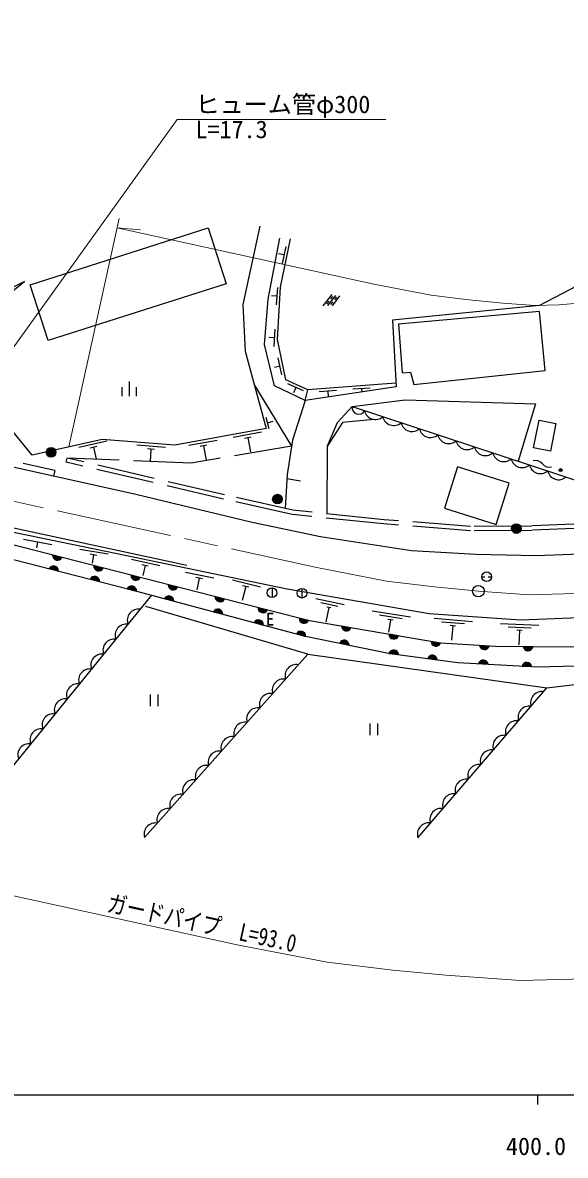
# Model space of a CAD drawing. Units: millimetres at full size, sheet at 1:1000; details may follow other scales. Extents: x 40000 to 680000, y 20000 to 380000.
# Drawn here: x 414581 to 470887, y 198715 to 316251 of the extents above; entities that cross this region are included whole.
import ezdxf
from ezdxf.enums import TextEntityAlignment as Align

# ---------------------------------------------------------------- set-up
doc = ezdxf.new("R2010")
doc.units = ezdxf.units.MM
doc.header["$LTSCALE"] = 1000
doc.linetypes.add('CHAIN', pattern=[18.5, 12, -1.5, 3.5, -1.5])
doc.linetypes.add('DASHED', pattern=[7.5, 6, -1.5])
for name, color, linetype, lineweight in [('M-BGD', 7, 'Continuous', 25), ('M-BMK', 2, 'CHAIN', 13), ('M-BMK-ROW', 30, 'Continuous', 25), ('M-BMK-SRVR', 3, 'Continuous', 25), ('M-STR-HTXT', 7, 'Continuous', 13), ('M-TTL-BAND', 7, 'Continuous', 25)]:
    doc.layers.add(name, color=color, linetype=linetype, lineweight=lineweight)
doc.styles.add('ＭＳ ゴシック', font='')
doc.styles.get('ＭＳ ゴシック').set_extended_font_data('MS Gothic')

msp = doc.modelspace()

# ---------------------------------------------------------------- hatches: boundary and pattern name
at = {"layer": 'M-BGD'}
for points in [[(417034, 271671, -1), (418034, 271671, -1)], [(470255, 269873, -0.41421), (470446, 269966, -0.41421), (470539, 269775, -1)], [(440518, 266807, -1), (441518, 266807, -1)], [(465310, 263753, -1), (466310, 263753, -1)], [(418644, 260747, -0.82183), (417684, 260992)], [(417325, 259594, -0.82183), (418285, 259348)], [(422922, 259655, -0.82183), (421962, 259900)], [(421602, 258497, -0.82183), (422562, 258251)], [(426773, 258672, -0.82183), (425813, 258918)], [(425438, 257515, -0.82183), (426395, 257259)], [(430651, 257682, -0.82183), (429691, 257928)], [(429304, 256480, -0.82183), (430261, 256224)], [(435508, 256440, -0.82183), (434548, 256685)], [(434379, 255123, -0.82183), (435337, 254866)], [(439964, 255300, -0.82183), (439005, 255546)], [(438590, 253996, -0.82183), (439547, 253740)], [(444240, 254207, -0.82183), (443280, 254452)], [(442980, 252822, -0.82183), (443937, 252566)], [(448644, 253450, -0.82183), (447668, 253616)], [(453565, 252614, -0.82183), (452588, 252780)], [(447473, 251857, -0.82183), (448444, 251660)], [(457929, 251872, -0.82183), (456952, 252038)], [(462984, 251564, -0.82183), (461995, 251624)], [(452586, 250807, -0.82183), (453568, 250676)], [(456610, 250271, -0.82183), (457593, 250140)], [(467506, 251483, -0.82183), (466515, 251494)], [(461880, 249736, -0.82183), (462869, 249681)], [(466403, 249485, -0.82183), (467392, 249430)]]:
    msp.add_hatch(color=256, dxfattribs=at).paths.add_polyline_path(points)

# ---------------------------------------------------------------- linework, layer by layer
for p, q in [((441542, 291267), (441905, 293031)), ((441724, 292149), (441136, 292270)), ((440933, 286977), (441040, 288773)), ((445754, 286856), (446702, 288030)), ((440986, 287875), (440388, 287911)), ((446151, 287076), (446369, 287346)), ((446238, 286886), (447067, 287941)), ((446556, 287578), (446773, 287848)), ((446567, 287019), (446784, 287288)), ((446722, 286876), (447491, 287892)), ((446964, 287511), (447182, 287781)), ((440728, 283531), (440129, 283566)), ((440675, 282632), (440781, 284429)), ((441465, 279719), (441100, 281481)), ((441283, 280600), (440695, 280478)), ((425655, 277510), (425655, 279010)), ((438580, 278747), (442483, 272316)), ((443735, 278036), (442088, 278765)), ((424905, 277510), (424905, 278410)), ((426405, 277510), (426405, 278410)), ((442911, 278401), (442669, 277852)), ((443908, 277050), (444183, 278166)), ((447147, 278083), (445352, 277951)), ((446250, 278017), (446294, 277418)), ((450632, 278338), (448837, 278206)), ((449735, 278272), (449760, 277927)), ((448773, 276406), (482353, 265365)), ((439823, 275309), (440137, 274151)), ((439980, 274730), (440559, 274887)), ((423331, 272808), (420404, 272150)), ((434758, 272899), (431807, 272358)), ((439359, 273744), (436408, 273202)), ((438282, 273241), (437593, 273115)), ((437938, 273178), (438208, 271703)), ((422275, 272263), (421592, 272110)), ((421933, 272186), (422212, 270946)), ((429413, 272176), (426423, 272413)), ((428243, 271968), (427545, 272023)), ((427894, 271996), (427794, 270725)), ((433681, 272397), (432992, 272270)), ((433337, 272334), (433607, 270858)), ((419092, 270627), (419194, 271066)), ((417914, 269773), (417784, 269187)), ((442003, 268943), (443394, 268707)), ((417603, 262049), (414655, 262608)), ((416129, 262328), (416017, 261739)), ((418644, 260747), (417684, 260992)), ((423470, 261081), (420510, 261571)), ((422287, 260973), (421596, 261087)), ((421941, 261030), (421797, 260157)), ((422922, 259655), (421962, 259900)), ((428808, 259891), (425880, 260544)), ((427620, 259849), (426937, 260001)), ((427279, 259925), (427050, 258899)), ((417325, 259594), (418285, 259348)), ((426773, 258672), (425813, 258918)), ((434417, 258616), (431474, 259199)), ((433230, 258545), (432544, 258681)), ((432887, 258613), (432647, 257403)), ((462219, 258753), (462544, 258753)), ((462894, 258753), (463219, 258753)), ((421602, 258497), (422562, 258251)), ((425438, 257515), (426395, 257259)), ((430651, 257682), (429691, 257928)), ((439253, 257673), (436341, 258394)), ((437725, 257742), (437364, 256286)), ((438064, 257658), (437385, 257827)), ((440452, 257595), (440452, 256595)), ((443560, 257549), (443560, 256549)), ((427964, 256839), (411625, 236764)), ((429304, 256480), (430261, 256224)), ((435508, 256440), (434548, 256685)), ((447933, 255855), (444992, 256447)), ((444155, 250704), (427349, 255671)), ((434379, 255123), (435337, 254866)), ((439964, 255300), (439005, 255546)), ((447286, 255679), (445521, 256035)), ((446344, 255563), (446048, 254092)), ((446550, 255521), (446138, 255604)), ((454807, 254568), (450852, 255168)), ((438590, 253996), (439547, 253740)), ((444240, 254207), (443280, 254452)), ((453971, 254391), (451598, 254751)), ((453016, 254233), (452462, 254317)), ((452739, 254275), (452545, 252992)), ((461253, 254090), (457266, 254418)), ((460431, 253856), (458039, 254053)), ((442980, 252822), (443937, 252566)), ((448644, 253450), (447668, 253616)), ((453565, 252614), (452588, 252780)), ((459489, 253633), (458931, 253679)), ((459210, 253656), (459087, 252161)), ((468150, 253687), (464154, 253874)), ((467336, 253425), (464939, 253537)), ((466403, 253168), (465844, 253194)), ((466124, 253181), (466054, 251683)), ((447473, 251857), (448444, 251660)), ((457929, 251872), (456952, 252038)), ((462984, 251564), (461995, 251624)), ((427232, 231688), (444155, 250704)), ((452586, 250807), (453568, 250676)), ((467506, 251483), (466515, 251494)), ((456610, 250271), (457593, 250140)), ((461880, 249736), (462869, 249681)), ((466403, 249485), (467392, 249430)), ((455593, 231674), (468983, 247221)), ((427815, 246536), (427815, 245336)), ((428615, 246536), (428615, 245336)), ((450608, 243524), (450608, 242324)), ((451408, 243524), (451408, 242324))]:
    msp.add_line(p, q, dxfattribs=at)
at = {"layer": 'M-BGD', "linetype": 'DASHED'}
msp.add_line((417914, 269773), (414620, 270506), dxfattribs=at)
at = {"layer": 'M-BGD'}
for points in [[(439179, 295150), (437411, 287006), (437651, 282172), (439830, 274135), (430379, 272401), (422818, 273000), (415583, 271375), (411143, 276761), (410796, 283441), (411502, 286797), (414767, 289382)], [(453326, 278462), (443908, 277050), (440727, 278568), (439669, 282857), (440053, 287564), (441270, 293896)], [(453307, 278835), (444183, 278166), (441883, 279184), (441018, 283356), (441342, 288806), (442376, 293829)], [(414767, 289382), (411449, 287771), (408688, 284438), (408516, 275376), (413105, 270228)], [(481534, 287824), (479053, 289046), (472893, 289366), (468192, 286887), (452968, 285362), (453326, 278462)], [(509632, 270673), (499211, 266388), (493583, 264374), (489178, 263202), (485189, 262296), (480768, 261607), (476097, 261220), (467853, 260910), (461606, 261049), (454935, 261455), (445469, 262901), (438377, 264382), (426338, 267284), (413105, 270228), (405675, 271868), (389859, 275428), (379020, 277814), (364046, 281106), (348220, 284693), (335493, 287431)], [(443908, 277050), (442575, 272916), (442027, 269349), (441826, 265840)], [(446192, 265290), (446214, 272352), (447261, 274766), (448773, 276406), (454257, 277106), (467802, 276701), (465980, 270749)], [(451029, 275083), (447761, 274749), (446214, 272352)], [(494541, 257575), (479241, 254772), (466269, 254248), (456765, 254900), (442016, 257467), (431674, 259606), (425389, 260939), (411776, 263715), (401930, 265701), (398814, 257925), (393301, 244274), (392441, 244502), (389461, 242536), (386234, 240684), (384160, 239938), (382099, 239309), (378945, 238670), (377491, 238537)], [(486684, 252749), (479085, 251886), (471442, 251443), (463657, 251523), (457929, 251872), (444342, 254181), (430032, 257841), (411642, 262535), (401680, 265078)], [(403232, 263206), (425486, 257502), (443750, 252616), (452711, 250790), (459742, 249854), (467989, 249397), (477293, 249654), (485691, 250624)], [(444155, 250704), (468983, 247221), (486096, 249264), (492213, 243657), (482472, 232371)]]:
    msp.add_lwpolyline(points, dxfattribs=at)
for points in [[(417222, 283262), (415370, 289062), (433837, 294959), (435689, 289159)], [(468779, 280139), (468216, 286288), (453585, 284948), (453967, 279929), (454831, 279994), (455167, 278699)], [(467594, 272136), (468179, 274998), (469916, 274643), (469331, 271781)], [(459694, 270161), (458336, 265883), (463702, 264180), (465060, 268458)]]:
    msp.add_lwpolyline(points, close=True, dxfattribs=at)
at = {"layer": 'M-BGD', "linetype": 'DASHED'}
for points in [[(516923, 275313), (513744, 275048), (498368, 269026), (492355, 266575), (482911, 265071), (473479, 264288), (467420, 264020), (461057, 263957), (452077, 264677), (442619, 265662), (435532, 267251), (419194, 271066)], [(517047, 274871), (513847, 274605), (498535, 268608), (492477, 266139), (482965, 264624), (473507, 263839), (467432, 263570), (461041, 263507), (452036, 264229), (442546, 265217), (435431, 266813), (419092, 270627)], [(442483, 272316), (432077, 270555), (419194, 271066)]]:
    msp.add_lwpolyline(points, dxfattribs=at)
at = {"layer": 'M-BGD'}
for centre, radius in [((417534, 271671), 500), ((470397, 269824), 150), ((441018, 266807), 500), ((465810, 263753), 500), ((462719, 258753), 500), ((440452, 257095), 500), ((443560, 257049), 500)]:
    msp.add_circle(centre, radius, dxfattribs=at)
for centre, radius, start, end in [((449449, 276302), 683, 171.20791, 332.39089), ((451188, 276232), 1160, 192.28459, 311.31421), ((453088, 275607), 1160, 192.28459, 311.31421), ((454988, 274983), 1160, 192.28459, 311.31421), ((456888, 274358), 1160, 192.28459, 311.31421), ((458788, 273733), 1160, 192.28459, 311.31421), ((460688, 273109), 1160, 192.28459, 311.31421), ((462588, 272484), 1160, 192.28459, 311.31421), ((464488, 271859), 1160, 192.28459, 311.31421), ((466388, 271235), 1160, 192.28459, 311.31421), ((468288, 270610), 1160, 192.28459, 311.31421), ((467786, 269919), 908, 37.65141, 104.44839), ((469225, 271028), 908, 217.65148, 284.44845), ((470188, 269985), 1160, 192.28459, 311.31421), ((418188, 260965), 505, 176.85211, 334.51031), ((417781, 259376), 505, 356.79261, 154.4508), ((422466, 259873), 505, 176.85211, 334.51031), ((422058, 258279), 505, 356.79261, 154.4508), ((426317, 258890), 505, 176.85211, 334.51031), ((425891, 257292), 505, 356.19438, 153.85257), ((430196, 257900), 505, 176.82386, 334.48205), ((429757, 256258), 505, 356.19438, 153.85257), ((435052, 256658), 505, 176.82386, 334.48205), ((426600, 254231), 1160, 81.34375, 200.37337), ((434833, 254900), 505, 356.19438, 153.85257), ((439509, 255518), 505, 176.82386, 334.48205), ((439043, 253774), 505, 356.19438, 153.85257), ((443785, 254424), 505, 176.82386, 334.48205), ((425338, 252680), 1160, 81.34375, 200.37337), ((443434, 252599), 505, 356.19438, 153.85257), ((448172, 253629), 505, 181.52926, 339.18745), ((453093, 252793), 505, 181.52926, 339.18745), ((424075, 251129), 1160, 81.34375, 200.37337), ((447939, 251663), 505, 359.65596, 157.31415), ((457457, 252052), 505, 181.52926, 339.18745), ((462496, 251692), 505, 187.67891, 345.3371), ((422813, 249577), 1160, 81.34375, 200.37337), ((453064, 250645), 505, 3.58644, 161.24463), ((457089, 250109), 505, 3.58644, 161.24463), ((467011, 251586), 505, 190.58656, 348.24475), ((421550, 248026), 1160, 81.34375, 200.37337), ((442962, 248479), 1160, 78.81848, 197.84811), ((462369, 249610), 505, 8.00014, 165.65833), ((466892, 249360), 505, 8.00014, 165.65833), ((441633, 246985), 1160, 78.81848, 197.84811), ((420288, 246475), 1160, 81.34375, 200.37337), ((468438, 245686), 1160, 79.74822, 198.77785), ((419025, 244924), 1160, 81.34375, 200.37337), ((440303, 245491), 1160, 78.81848, 197.84811), ((417763, 243373), 1160, 81.34375, 200.37337), ((438974, 243996), 1160, 78.81848, 197.84811), ((467133, 244171), 1160, 79.74822, 198.77785), ((437644, 242502), 1160, 78.81848, 197.84811), ((465828, 242655), 1160, 79.74822, 198.77785), ((416500, 241822), 1160, 81.34375, 200.37337), ((436314, 241008), 1160, 78.81848, 197.84811), ((464522, 241140), 1160, 79.74822, 198.77785), ((415238, 240270), 1160, 81.34375, 200.37337), ((434985, 239514), 1160, 78.81848, 197.84811), ((463217, 239624), 1160, 79.74822, 198.77785), ((433655, 238020), 1160, 78.81848, 197.84811), ((461912, 238109), 1160, 79.74822, 198.77785), ((432326, 236526), 1160, 78.81848, 197.84811), ((460607, 236594), 1160, 79.74822, 198.77785), ((430996, 235032), 1160, 78.81848, 197.84811), ((459302, 235078), 1160, 79.74822, 198.77785), ((429666, 233538), 1160, 78.81848, 197.84811), ((457997, 233563), 1160, 79.74822, 198.77785), ((428337, 232044), 1160, 78.81848, 197.84811), ((456691, 232047), 1160, 79.74822, 198.77785)]:
    msp.add_arc(centre, radius, start, end, dxfattribs=at)
at = {"layer": 'M-BMK'}
msp.add_lwpolyline([(266708, 299375), (363972, 277476), (444932, 259735), (452346, 258294), (457309, 257709), (461860, 257256), (467087, 256886), (471955, 257024), (477157, 257476), (482897, 258270), (490671, 259842), (499917, 262789), (506462, 265379), (554659, 289979)], dxfattribs=at)
at = {"layer": 'M-BMK-ROW'}
msp.add_lwpolyline([(369205, 234291), (372746, 238854), (375437, 239009), (378351, 239697), (382718, 241074), (386250, 242637), (389830, 244815), (391972, 246968), (393338, 248925), (400933, 266547), (431629, 259959)], dxfattribs=at)
at = {"layer": 'M-BMK-SRVR'}
msp.add_circle((461860, 257256), 600, dxfattribs=at)
at = {"layer": 'M-STR-HTXT'}
for p, q in [((419386, 272229), (424580, 295930)), ((424366, 294954), (426814, 294767))]:
    msp.add_line(p, q, dxfattribs=at)
for points in [[(424366, 294954), (451006, 289116), (456971, 287956), (460550, 287534), (464403, 287151), (467723, 286916), (470230, 286987), (473801, 287298), (477866, 287860), (483120, 288922), (489830, 291061), (494095, 292749), (540142, 316251)], [(407211, 273649), (430615, 306212), (452265, 306212)], [(394809, 229770), (436832, 220561), (446178, 218744), (452987, 217941), (458470, 217396), (466239, 216847), (474255, 217073), (481632, 217715), (489605, 218817), (500738, 221068), (503000, 221789)]]:
    msp.add_lwpolyline(points, dxfattribs=at)
at = {"layer": 'M-TTL-BAND'}
for p, q in [((40000, 205000), (579000, 205000)), ((468000, 205000), (468000, 204000))]:
    msp.add_line(p, q, dxfattribs=at)

# ---------------------------------------------------------------- texts
at = {"layer": 'M-BGD', "style": 'ＭＳ ゴシック'}
msp.add_text('E', height=1320, dxfattribs=at).set_placement((439803, 254354), align=Align.MIDDLE_LEFT)
at = {"layer": 'M-STR-HTXT', "style": 'ＭＳ ゴシック'}
for s, p in [('ヒューム管φ300', (432515, 306312)), ('L=17.3', (432515, 303712))]:
    msp.add_text(s, height=1833, dxfattribs=at).set_placement(p, align=Align.BOTTOM_LEFT)
at = {"layer": 'M-STR-HTXT', "style": 'ＭＳ ゴシック', "width": 0.8}
msp.add_text('ガードパイプ\u3000L=93.0', height=1833, rotation=347.64, dxfattribs=at).set_placement((432877, 221375), align=Align.BOTTOM_CENTER)
at = {"layer": 'M-TTL-BAND', "style": 'ＭＳ ゴシック'}
msp.add_text('400.0', height=1833, dxfattribs=at).set_placement((467844, 198195), align=Align.BOTTOM_CENTER)

doc.saveas('drawing.dxf')
